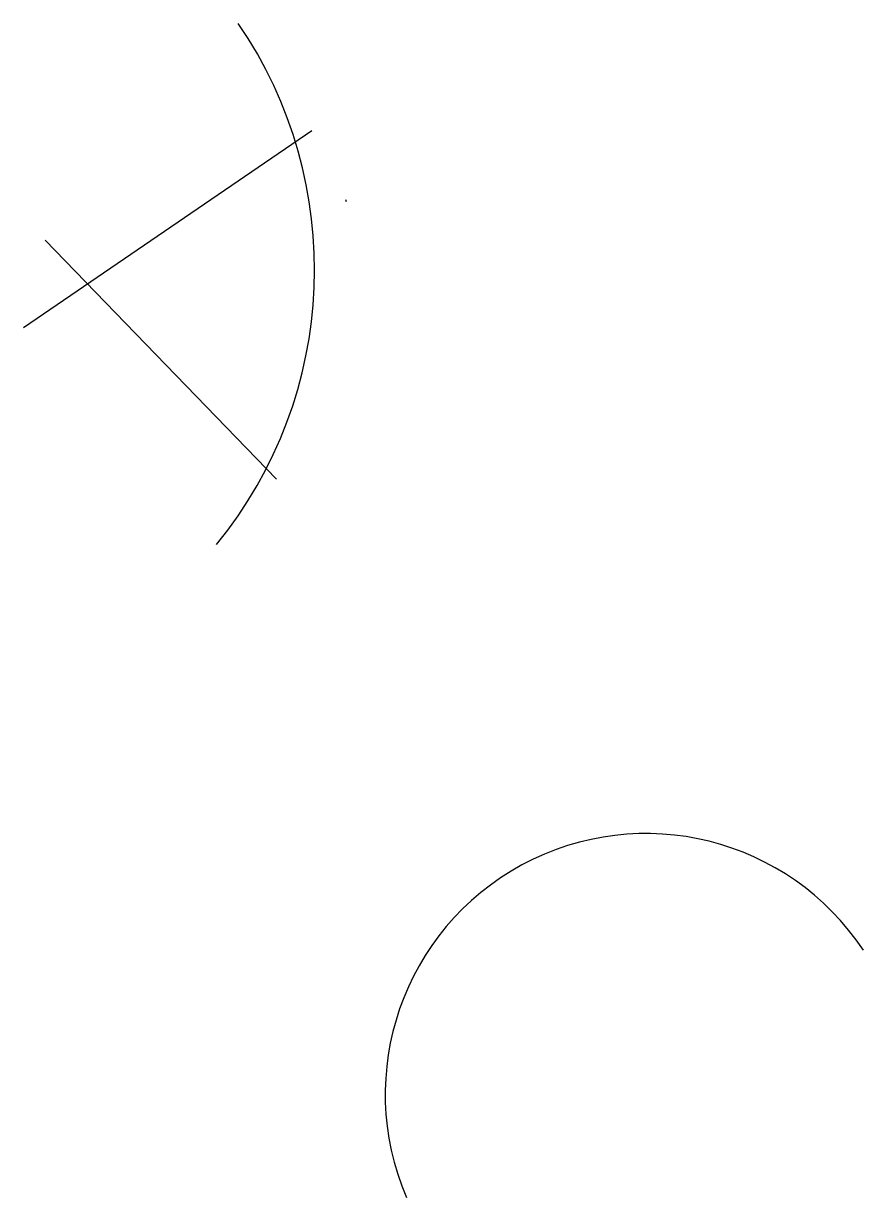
# Model space of a CAD drawing. Extents: x 268586.6 to 268594.3, y 5769818.9 to 5769829.7.
import ezdxf

# ---------------------------------------------------------------- set-up
doc = ezdxf.new("R2010")
doc.units = 0
for name, color, linetype in [('_CIVIL_CONSTRUCTION', 7, 'Continuous'), ('Default', 7, 'Continuous'), ('EARTHWORKS_BATTER_TOE', 7, 'Continuous')]:
    doc.layers.add(name, color=color, linetype=linetype)

msp = doc.modelspace()

# ---------------------------------------------------------------- linework, layer by layer
at = {"layer": '_CIVIL_CONSTRUCTION'}
for centre, radius, start, end in [((268585.248, 5769827.432), 4, 320.7612, 34.4793), ((268592.298, 5769819.841), 2.4, 33.5213, 203.3092)]:
    msp.add_arc(centre, radius, start, end, dxfattribs=at)
at = {"layer": 'Default'}
for p, q in [((268589.223, 5769828.709), (268586.569, 5769826.895)), ((268586.768, 5769827.701), (268588.898, 5769825.502))]:
    msp.add_line(p, q, dxfattribs=at)
at = {"layer": 'EARTHWORKS_BATTER_TOE'}
msp.add_line((268589.541, 5769828.056), (268589.535, 5769828.073), dxfattribs=at)

doc.saveas('drawing.dxf')
